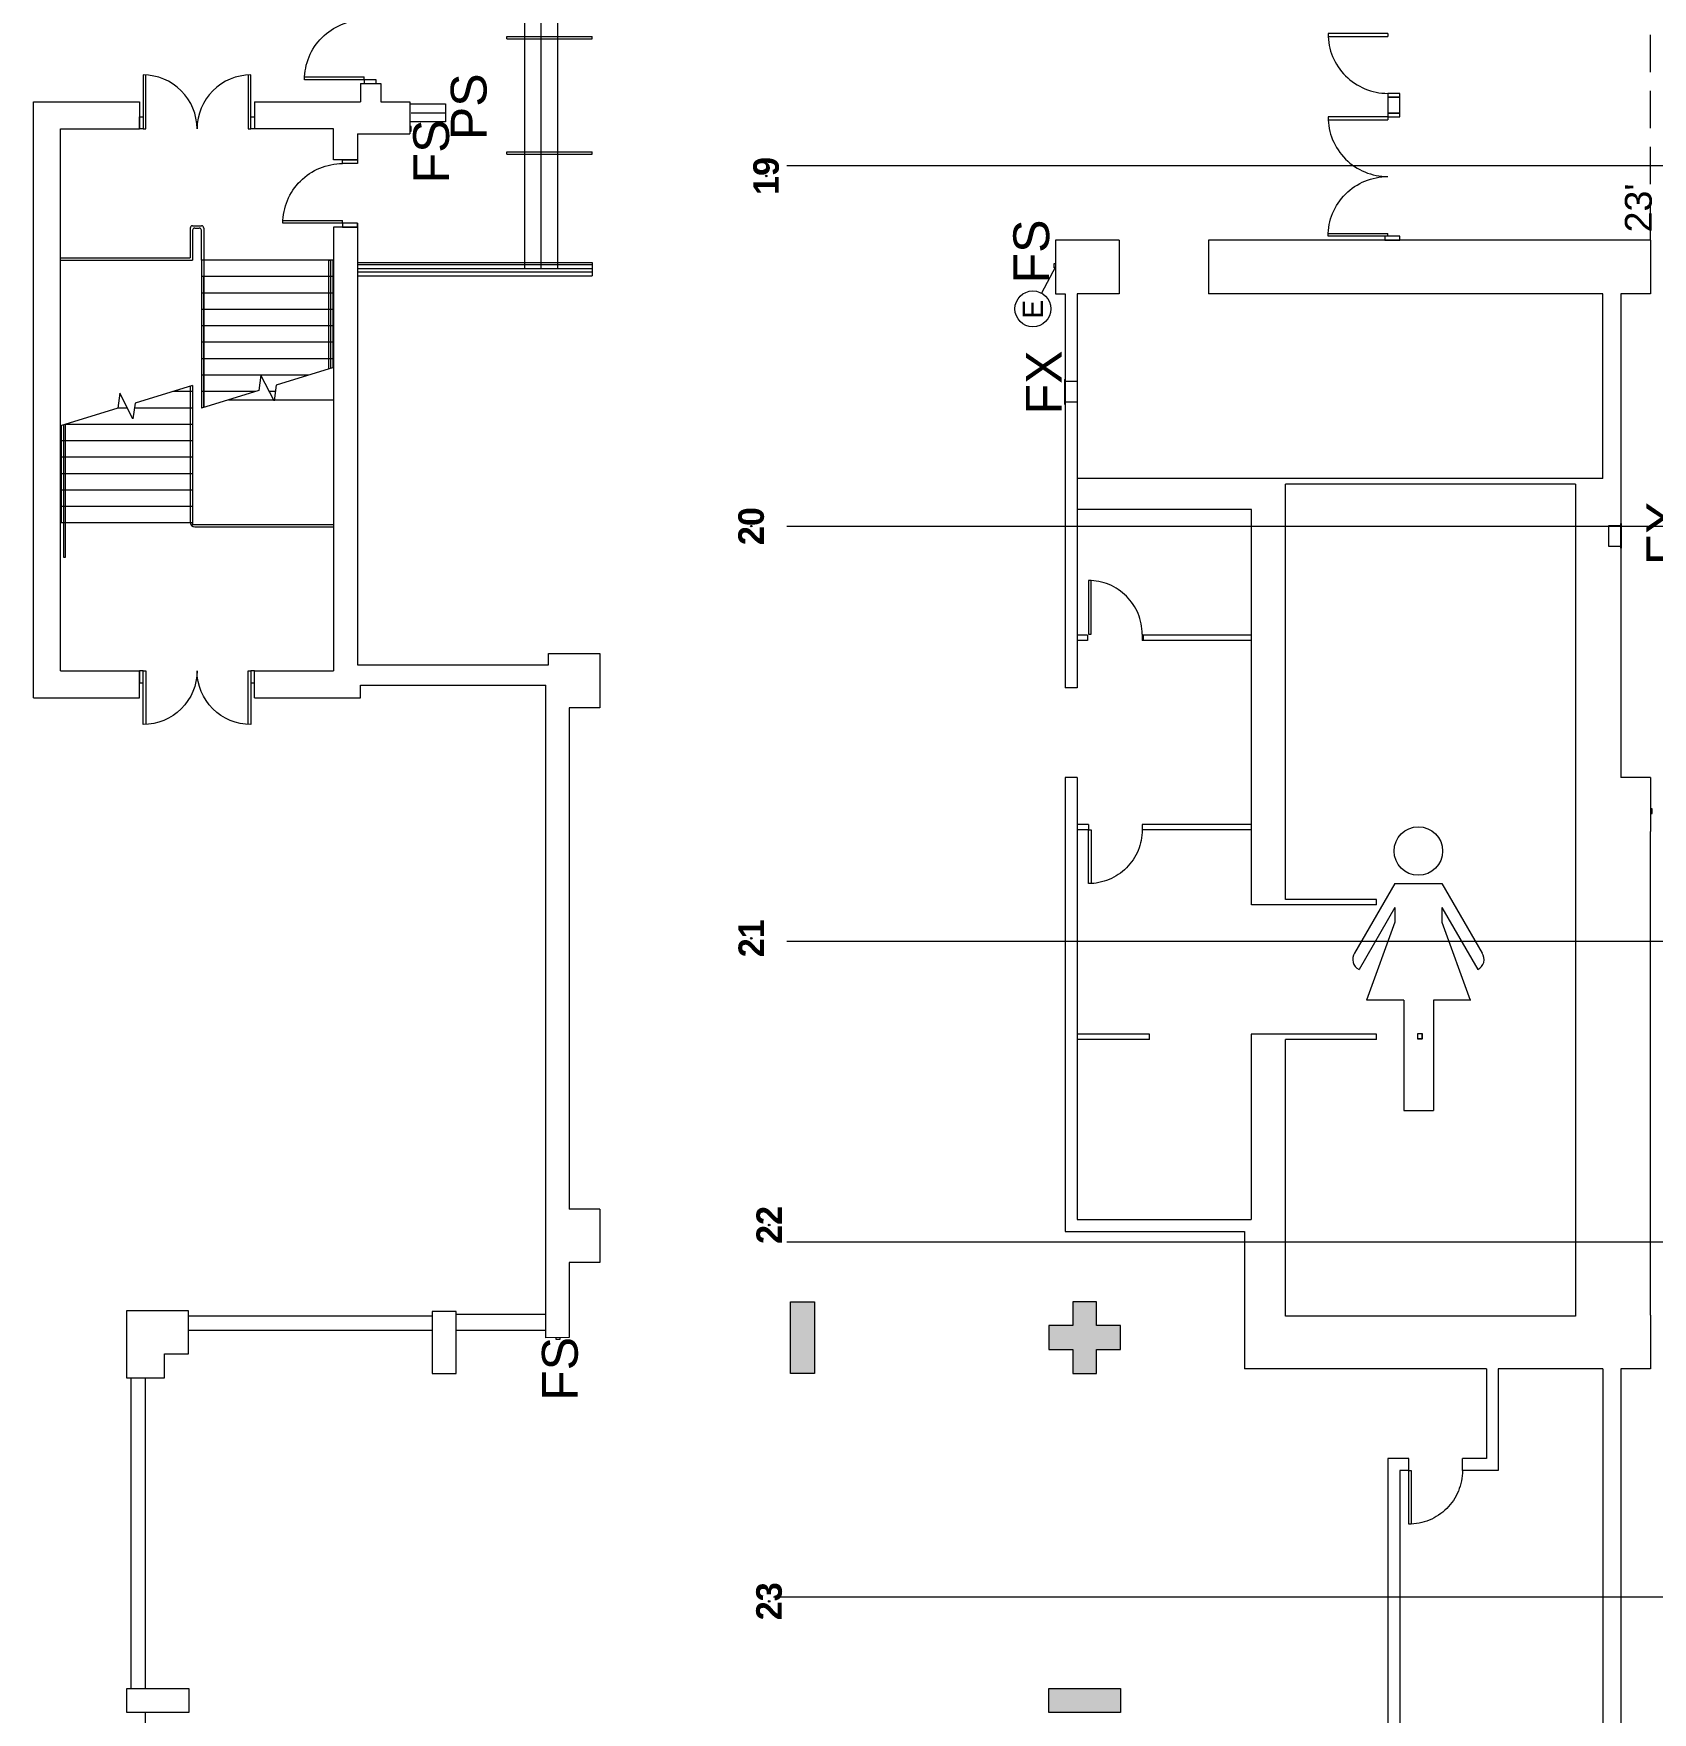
# Model space of a CAD drawing. Header units: inches. Extents: x -10671 to 1761, y -674 to 7170.
# Drawn here: x -10445 to -9361, y 1210 to 2335 of the extents above; entities that cross this region are included whole.
import ezdxf

# ---------------------------------------------------------------- set-up
doc = ezdxf.new("R2010")
doc.units = ezdxf.units.IN
doc.header["$LTSCALE"] = 19.2
doc.header["$MEASUREMENT"] = 0
doc.linetypes.add('DASHED', pattern=[1.953125, 1.302083, -0.651042])
for name, color, linetype, lineweight in [('DWG-0', 7, 'Continuous', 18), ('Venue-Ceiling-Lights Circuits', 7, 'Continuous', 5), ('Venue-Power', 7, 'Continuous', 5), ('Venue-Walls and Doors', 7, 'Continuous', 5)]:
    doc.layers.add(name, color=color, linetype=linetype, lineweight=lineweight)
for name, color, linetype, lineweight, true_color in [('Venue-Ceiling-Obstructions', 7, 'Continuous', 5, 0xdd0000), ('Venue-Columns', 7, 'Continuous', 18, 0xc0c0c0), ('Venue-Fire Apparatus and Text', 1, 'Continuous', 5, 0xff0000), ('Venue-Text-Facility', 4, 'Continuous', 5, 0x00ffff)]:
    doc.layers.add(name, color=color, linetype=linetype, lineweight=lineweight, true_color=true_color)
doc.styles.add('Arial', font='Arial')
doc.styles.add('BluePrintBold', font='BluePrintBold')

# ---------------------------------------------------------------- blocks, each defined once
blk = doc.blocks.new('AD05A')
at = {"layer": 'DWG-0'}
for p, q in [((0, 0), (0.049, 0)), ((0, 0), (0, -1)), ((0.049, -0.999), (0.049, 0))]:
    blk.add_line(p, q, dxfattribs=at)
blk.add_arc((0, 0), 1, 270, 0, dxfattribs=at)
blk = doc.blocks.new('DR2')
at = {"layer": 'DWG-0', "flags": 128}
blk.add_lwpolyline([(1, -0.951), (0, -0.951), (0, -1), (1, -1, 0.414214), (0, 0, 0.414214), (1, 1), (0, 1), (0, 0.951), (1, 0.951)], format="xyb", dxfattribs=at)
blk = doc.blocks.new('DR')
at = {"layer": 'DWG-0'}
blk.add_polyline3d([(0, -0.5, 0), (0.049, -0.499, 0), (0.098, -0.495, 0), (0.147, -0.489, 0), (0.195, -0.481, 0), (0.243, -0.47, 0), (0.29, -0.457, 0), (0.337, -0.442, 0), (0.383, -0.424, 0), (0.428, -0.404, 0), (0.471, -0.382, 0), (0.514, -0.358, 0), (0.556, -0.331, 0), (0.596, -0.303, 0), (0.634, -0.273, 0), (0.672, -0.241, 0), (0.707, -0.207, 0), (0.741, -0.172, 0), (0.773, -0.134, 0), (0.803, -0.096, 0), (0.831, -0.056, 0), (0.858, -0.014, 0), (0.882, 0.029, 0), (0.904, 0.072, 0), (0.924, 0.117, 0), (0.942, 0.163, 0), (0.957, 0.21, 0), (0.97, 0.257, 0), (0.981, 0.305, 0), (0.989, 0.353, 0), (0.995, 0.402, 0), (0.999, 0.451, 0), (1, 0.5, 0), (0, 0.5, 0), (0, 0.451, 0), (1, 0.451, 0)], dxfattribs=at)
blk = doc.blocks.new('FX')
at = {"layer": 'Venue-Fire Apparatus and Text'}
for p, q in [((0, -5.75), (0, 10.75)), ((0.5, 10.75), (0, 10.75)), ((0.5, -5.75), (0.5, 10.75)), ((0.5, -5.75), (0, -5.75))]:
    blk.add_line(p, q, dxfattribs=at)
at = {"layer": 'Venue-Fire Apparatus and Text', "flags": 128}
blk.add_lwpolyline([(0, 9.5), (0, -4.5), (-8, -4.5), (-8, 9.5)], close=True, dxfattribs=at)
blk = doc.blocks.new('WOMEN')
at = {"layer": 'Venue-Text-Facility'}
for p, q in [((-8, 76), (-21.46, 52.68)), ((-8, 76), (7.77, 76)), ((7.77, 76), (21.23, 52.68)), ((-8, 68), (-20, 47.22)), ((-8, 68), (-8, 63.1)), ((7.77, 68), (7.77, 63.1)), ((7.77, 68), (19.77, 47.22)), ((-8, 63.1), (-17.5, 37)), ((7.77, 63.1), (17.27, 37)), ((-5, 37), (-17.5, 37)), ((-5, 37), (-5, 0)), ((5, 37), (5, 0)), ((17.5, 37), (5, 37)), ((-5, 0), (5, 0))]:
    blk.add_line(p, q, dxfattribs=at)
blk.add_circle((-0.12, 86.89), 8.11, dxfattribs=at)
for centre, start, end in [((-18.37, 50.58), 145.7954, 244.2046), ((18.14, 50.58), 295.7954, 34.2046)]:
    blk.add_arc(centre, 3.74, start, end, dxfattribs=at)
blk = doc.blocks.new('WOMENSROOM')
at = {"layer": 'Venue-Text-Facility'}
blk.add_blockref('WOMEN', (-8.49, -6.98), dxfattribs=at)
blk = doc.blocks.new('Group-1345-1')
at = {"layer": 'Venue-Ceiling-Lights Circuits', "color": 7, "linetype": 'Continuous', "lineweight": 5}
blk.add_circle((-9954.6, 2239.2), 0.5, dxfattribs=at)
at = {"layer": 'Venue-Ceiling-Lights Circuits', "color": 7, "insert": (-9954.6, 2239.2), "char_height": 17.13, "attachment_point": 5, "rotation": 90, "line_spacing_factor": 0.970891, "style": 'BluePrintBold'}
blk.add_mtext('19', dxfattribs=at)
blk = doc.blocks.new('Group-1346-1')
at = {"layer": 'Venue-Ceiling-Lights Circuits', "color": 7, "linetype": 'Continuous', "lineweight": 5}
blk.add_circle((-9964.6, 2004.7), 0.5, dxfattribs=at)
at = {"layer": 'Venue-Ceiling-Lights Circuits', "color": 7, "insert": (-9964.6, 2004.7), "char_height": 17.13, "attachment_point": 5, "rotation": 90, "line_spacing_factor": 0.970891, "style": 'BluePrintBold'}
blk.add_mtext('20', dxfattribs=at)
blk = doc.blocks.new('Group-1347-1')
at = {"layer": 'Venue-Ceiling-Lights Circuits', "color": 7, "linetype": 'Continuous', "lineweight": 5}
blk.add_circle((-9964.6, 1728.7), 0.5, dxfattribs=at)
at = {"layer": 'Venue-Ceiling-Lights Circuits', "color": 7, "insert": (-9964.6, 1728.7), "char_height": 17.13, "attachment_point": 5, "rotation": 90, "line_spacing_factor": 0.970891, "style": 'BluePrintBold'}
blk.add_mtext('21', dxfattribs=at)
blk = doc.blocks.new('Group-1348-1')
at = {"layer": 'Venue-Ceiling-Lights Circuits', "color": 7, "linetype": 'Continuous', "lineweight": 5}
blk.add_circle((-9952.6, 1536.7), 0.5, dxfattribs=at)
at = {"layer": 'Venue-Ceiling-Lights Circuits', "color": 7, "insert": (-9952.6, 1536.7), "char_height": 17.13, "attachment_point": 5, "rotation": 90, "line_spacing_factor": 0.970891, "style": 'BluePrintBold'}
blk.add_mtext('22', dxfattribs=at)
blk = doc.blocks.new('Group-1349-1')
at = {"layer": 'Venue-Ceiling-Lights Circuits', "color": 7, "linetype": 'Continuous', "lineweight": 5}
blk.add_circle((-9952.6, 1284.7), 0.5, dxfattribs=at)
at = {"layer": 'Venue-Ceiling-Lights Circuits', "color": 7, "insert": (-9952.6, 1284.7), "char_height": 17.13, "attachment_point": 5, "rotation": 90, "line_spacing_factor": 0.970891, "style": 'BluePrintBold'}
blk.add_mtext('23', dxfattribs=at)

msp = doc.modelspace()

# ---------------------------------------------------------------- hatches: boundary and pattern name
at = {"layer": 'Venue-Columns', "linetype": 'Continuous', "lineweight": 0, "true_color": 0xc0c0c0}
for points in [[(-9922.3, 1437.3), (-9938.3, 1437.3), (-9938.3, 1485.3), (-9922.3, 1485.3)], [(-9765.3, 1453.3), (-9749.3, 1453.3), (-9749.3, 1437.3), (-9733.3, 1437.3), (-9733.3, 1453.3), (-9717.3, 1453.3), (-9717.3, 1469.3), (-9733.3, 1469.3), (-9733.3, 1485.3), (-9749.3, 1485.3), (-9749.3, 1469.3), (-9765.3, 1469.3)], [(-9765.3, 1210.3), (-9765.3, 1226.3), (-9717.3, 1226.3), (-9717.3, 1210.3)]]:
    msp.add_hatch(color=9, dxfattribs=at).paths.add_polyline_path(points)
at = {"layer": 'Venue-Power', "linetype": 'Continuous', "lineweight": 0}
msp.add_hatch(color=7, dxfattribs=at).paths.add_polyline_path([(-9761, 2178.1), (-9760.9, 2178.3), (-9761, 2178.1)])

# ---------------------------------------------------------------- linework, layer by layer
at = {"layer": 'Venue-Ceiling-Lights Circuits', "color": 7, "linetype": 'Continuous', "lineweight": 5}
for p, q in [((-9940.8, 2246.2), (-6227.6, 2246.2)), ((-9940.8, 2004.7), (-6216.6, 2004.7)), ((-9940.8, 1726.7), (-6216.6, 1726.7)), ((-9940.8, 1525.4), (-6227.6, 1525.4)), ((-9949.6, 1287.7), (-6236.4, 1287.7))]:
    msp.add_line(p, q, dxfattribs=at)
at = {"layer": 'Venue-Ceiling-Obstructions'}
for points, invisible_edges in [([(-9518.2, 1664.8), (-9518.4, 1664.7), (-9518.5, 1664.5), (-9518.2, 1664.8)], 15), ([(-9518.2, 1664.8), (-9518.5, 1664.5), (-9518.5, 1664.3), (-9518.2, 1664.8)], 15), ([(-9518, 1664.8), (-9518.2, 1664.8), (-9518.5, 1664.3), (-9518, 1664.8)], 15), ([(-9518, 1664.8), (-9518.5, 1664.3), (-9518.5, 1661.8), (-9518, 1664.8)], 13), ([(-9518, 1664.8), (-9518.5, 1661.8), (-9518, 1661.3), (-9518, 1664.8)], 15), ([(-9518.4, 1664.7), (-9518.4, 1664.6), (-9518.5, 1664.5), (-9518.4, 1664.7)], 12), ([(-9518.5, 1664.5), (-9518.5, 1664.4), (-9518.5, 1664.3), (-9518.5, 1664.5)], 12), ([(-9518.2, 1664.8), (-9518.3, 1664.7), (-9518.4, 1664.7), (-9518.2, 1664.8)], 12), ([(-9518, 1664.6), (-9518.2, 1664.4), (-9518.3, 1664.3), (-9518, 1664.6)], 15), ([(-9518, 1664.6), (-9518.3, 1664.3), (-9518.3, 1661.8), (-9518, 1664.6)], 13), ([(-9518, 1664.6), (-9518.3, 1661.8), (-9518, 1661.6), (-9518, 1664.6)], 15), ([(-9518.2, 1664.4), (-9518.2, 1664.4), (-9518.3, 1664.3), (-9518.2, 1664.4)], 12), ([(-9518, 1664.8), (-9518.1, 1664.8), (-9518.2, 1664.8), (-9518, 1664.8)], 12), ([(-9518, 1664.6), (-9518.1, 1664.5), (-9518.2, 1664.4), (-9518, 1664.6)], 15), ([(-9518.2, 1664.5), (-9518.2, 1664.5), (-9518.2, 1664.4), (-9518.2, 1664.5)], 12), ([(-9518.1, 1664.5), (-9518.1, 1664.5), (-9518.2, 1664.5), (-9518.1, 1664.5)], 12), ([(-9518.1, 1664.5), (-9518.2, 1664.5), (-9518.2, 1664.4), (-9518.1, 1664.5)], 15), ([(-9518, 1664.6), (-9518, 1664.6), (-9518.1, 1664.5), (-9518, 1664.6)], 12), ([(-9515, 1664.3), (-9515.5, 1664.8), (-9518, 1664.8), (-9515, 1664.3)], 13), ([(-9515, 1661.8), (-9515, 1664.3), (-9518, 1664.8), (-9515, 1661.8)], 14), ([(-9518, 1664.8), (-9518, 1661.3), (-9515, 1661.8), (-9518, 1664.8)], 15), ([(-9515.3, 1664.3), (-9515.5, 1664.6), (-9518, 1664.6), (-9515.3, 1664.3)], 13), ([(-9515.3, 1661.8), (-9515.3, 1664.3), (-9518, 1664.6), (-9515.3, 1661.8)], 14), ([(-9518, 1664.6), (-9518, 1661.6), (-9515.3, 1661.8), (-9518, 1664.6)], 15), ([(-9515.3, 1664.8), (-9515.4, 1664.8), (-9515.5, 1664.8), (-9515.3, 1664.8)], 12), ([(-9515, 1664.3), (-9515.3, 1664.8), (-9515.5, 1664.8), (-9515, 1664.3)], 15), ([(-9515.4, 1664.5), (-9515.5, 1664.6), (-9515.5, 1664.6), (-9515.4, 1664.5)], 12), ([(-9515.3, 1664.5), (-9515.4, 1664.5), (-9515.5, 1664.6), (-9515.3, 1664.5)], 15), ([(-9515.3, 1664.3), (-9515.3, 1664.5), (-9515.5, 1664.6), (-9515.3, 1664.3)], 15), ([(-9515.3, 1664.5), (-9515.4, 1664.5), (-9515.4, 1664.5), (-9515.3, 1664.5)], 12), ([(-9515.1, 1664.7), (-9515.2, 1664.7), (-9515.3, 1664.8), (-9515.1, 1664.7)], 12), ([(-9515, 1664.5), (-9515.1, 1664.7), (-9515.3, 1664.8), (-9515, 1664.5)], 15), ([(-9515, 1664.3), (-9515, 1664.5), (-9515.3, 1664.8), (-9515, 1664.3)], 15), ([(-9515.3, 1664.4), (-9515.3, 1664.5), (-9515.3, 1664.5), (-9515.3, 1664.4)], 12), ([(-9515.3, 1664.3), (-9515.3, 1664.4), (-9515.3, 1664.5), (-9515.3, 1664.3)], 15), ([(-9515.3, 1664.3), (-9515.3, 1664.4), (-9515.3, 1664.4), (-9515.3, 1664.3)], 12), ([(-9515, 1664.5), (-9515.1, 1664.6), (-9515.1, 1664.7), (-9515, 1664.5)], 12), ([(-9515, 1664.3), (-9515, 1664.4), (-9515, 1664.5), (-9515, 1664.3)], 12), ([(-9518.5, 1661.8), (-9518.5, 1661.7), (-9518.5, 1661.6), (-9518.5, 1661.8)], 12), ([(-9518.5, 1661.8), (-9518.5, 1661.6), (-9518, 1661.3), (-9518.5, 1661.8)], 15), ([(-9518.5, 1661.6), (-9518.4, 1661.5), (-9518.4, 1661.5), (-9518.5, 1661.6)], 12), ([(-9518.5, 1661.6), (-9518.4, 1661.5), (-9518.2, 1661.4), (-9518.5, 1661.6)], 15), ([(-9518.5, 1661.6), (-9518.2, 1661.4), (-9518, 1661.3), (-9518.5, 1661.6)], 15), ([(-9518.4, 1661.5), (-9518.3, 1661.4), (-9518.2, 1661.4), (-9518.4, 1661.5)], 12), ([(-9518.3, 1661.8), (-9518.2, 1661.8), (-9518.2, 1661.7), (-9518.3, 1661.8)], 12), ([(-9518.3, 1661.8), (-9518.2, 1661.7), (-9518.2, 1661.6), (-9518.3, 1661.8)], 15), ([(-9518.3, 1661.8), (-9518.2, 1661.6), (-9518, 1661.6), (-9518.3, 1661.8)], 15), ([(-9518.2, 1661.7), (-9518.2, 1661.7), (-9518.2, 1661.6), (-9518.2, 1661.7)], 12), ([(-9518.2, 1661.6), (-9518.1, 1661.6), (-9518.1, 1661.6), (-9518.2, 1661.6)], 12), ([(-9518.2, 1661.6), (-9518.1, 1661.6), (-9518, 1661.6), (-9518.2, 1661.6)], 15), ([(-9518.2, 1661.4), (-9518.1, 1661.3), (-9518, 1661.3), (-9518.2, 1661.4)], 12), ([(-9518.1, 1661.6), (-9518, 1661.6), (-9518, 1661.6), (-9518.1, 1661.6)], 12), ([(-9518, 1661.3), (-9515.5, 1661.3), (-9515, 1661.8), (-9518, 1661.3)], 14), ([(-9518, 1661.6), (-9515.5, 1661.6), (-9515.3, 1661.8), (-9518, 1661.6)], 14), ([(-9515.5, 1661.3), (-9515, 1661.6), (-9515, 1661.8), (-9515.5, 1661.3)], 15), ([(-9515.5, 1661.6), (-9515.3, 1661.7), (-9515.3, 1661.8), (-9515.5, 1661.6)], 15), ([(-9515.5, 1661.6), (-9515.4, 1661.6), (-9515.3, 1661.7), (-9515.5, 1661.6)], 15), ([(-9515.5, 1661.3), (-9515.3, 1661.4), (-9515, 1661.6), (-9515.5, 1661.3)], 15), ([(-9515.5, 1661.6), (-9515.5, 1661.6), (-9515.4, 1661.6), (-9515.5, 1661.6)], 12), ([(-9515.5, 1661.3), (-9515.4, 1661.3), (-9515.3, 1661.4), (-9515.5, 1661.3)], 12), ([(-9515.4, 1661.6), (-9515.3, 1661.6), (-9515.3, 1661.7), (-9515.4, 1661.6)], 15), ([(-9515.4, 1661.6), (-9515.4, 1661.6), (-9515.3, 1661.6), (-9515.4, 1661.6)], 12), ([(-9515.3, 1661.7), (-9515.3, 1661.8), (-9515.3, 1661.8), (-9515.3, 1661.7)], 12), ([(-9515.3, 1661.6), (-9515.3, 1661.7), (-9515.3, 1661.7), (-9515.3, 1661.6)], 12), ([(-9515.3, 1661.4), (-9515.1, 1661.5), (-9515, 1661.6), (-9515.3, 1661.4)], 15), ([(-9515.3, 1661.4), (-9515.2, 1661.4), (-9515.1, 1661.5), (-9515.3, 1661.4)], 12), ([(-9515.1, 1661.5), (-9515.1, 1661.5), (-9515, 1661.6), (-9515.1, 1661.5)], 12), ([(-9515, 1661.6), (-9515, 1661.7), (-9515, 1661.8), (-9515, 1661.6)], 12)]:
    msp.add_3dface(points, dxfattribs=dict(at, invisible_edges=invisible_edges))
at = {"layer": 'Venue-Columns'}
msp.add_line((-10162.3, 1478.8), (-10178.3, 1478.8), dxfattribs=at)
at = {"layer": 'Venue-Columns', "flags": 128}
for points in [[(-9922.3, 1437.3), (-9938.3, 1437.3), (-9938.3, 1485.3), (-9922.3, 1485.3)], [(-9765.3, 1453.3), (-9749.3, 1453.3), (-9749.3, 1437.3), (-9733.3, 1437.3), (-9733.3, 1453.3), (-9717.3, 1453.3), (-9717.3, 1469.3), (-9733.3, 1469.3), (-9733.3, 1485.3), (-9749.3, 1485.3), (-9749.3, 1469.3), (-9765.3, 1469.3)], [(-9765.3, 1210.3), (-9765.3, 1226.3), (-9717.3, 1226.3), (-9717.3, 1210.3)]]:
    msp.add_lwpolyline(points, close=True, dxfattribs=at)
at = {"layer": 'Venue-Fire Apparatus and Text'}
for p, q in [((-10193.3, 2287.5), (-10169.3, 2287.5)), ((-10169.3, 2287.5), (-10169.3, 2275.5)), ((-10169.3, 2275.5), (-10193.3, 2275.5)), ((-10192.3, 2281.4), (-10169.3, 2281.5))]:
    msp.add_line(p, q, dxfattribs=at)
at = {"layer": 'Venue-Fire Apparatus and Text', "flags": 128}
for points in [[(-10193.3, 2269.2), (-10192.3, 2269.2), (-10192.3, 2272.2), (-10193.3, 2272.2)], [(-10193.3, 2269.2), (-10192.3, 2269.2), (-10192.3, 2272.2), (-10193.3, 2272.2)], [(-9760.8, 2177.6), (-9761.8, 2177.6), (-9761.8, 2180.6), (-9760.8, 2180.6)], [(-9362.3, 1812.3), (-9361.3, 1812.3), (-9361.3, 1815.3), (-9362.3, 1815.3)], [(-10095.5, 1461.3), (-10095.5, 1460.3), (-10092.5, 1460.3), (-10092.5, 1461.3)]]:
    msp.add_lwpolyline(points, dxfattribs=at)
at = {"layer": 'Venue-Power', "flags": 128}
msp.add_lwpolyline([(-9760.9, 2178.3), (-9770.3, 2160.7)], dxfattribs=at)
at = {"layer": 'Venue-Power', "color": 7, "linetype": 'Continuous', "lineweight": 20, "flags": 128}
msp.add_lwpolyline([(-9761, 2178.1), (-9760.9, 2178.3), (-9761, 2178.1)], close=True, dxfattribs=at)
at = {"layer": 'Venue-Power'}
msp.add_circle((-9776, 2150.2), 12, dxfattribs=at)
at = {"layer": 'Venue-Walls and Doors', "linetype": 'DASHED'}
msp.add_line((-9362.3, 2196.3), (-9362.3, 2880.3), dxfattribs=at)
at = {"layer": 'Venue-Walls and Doors', "linetype": 'Continuous'}
for p, q in [((-10116.2, 2177.3), (-10116.2, 2649.7)), ((-10105.2, 2177.3), (-10105.2, 2649.7)), ((-10094.2, 2177.3), (-10094.2, 2649.7)), ((-10128.2, 2331), (-10128.2, 2332.5)), ((-10128.2, 2253.8), (-10128.2, 2255.3)), ((-10340.3, 2204.3), (-10340.3, 2184.3)), ((-10338.8, 2205.8), (-10332.8, 2205.8)), ((-10331.3, 2204.3), (-10331.3, 2084.3)), ((-10244.3, 2205), (-10244.3, 1907.8)), ((-10228.3, 2207.5), (-10228.3, 1911.8)), ((-10338.8, 2202.8), (-10338.8, 2182.8)), ((-10427.3, 2184.3), (-10340.3, 2184.3)), ((-10427.3, 2182.8), (-10338.8, 2182.8)), ((-10332.8, 2182.8), (-10332.8, 2083.8)), ((-10247.8, 2182.8), (-10247.8, 2109.8)), ((-10246.3, 2182.8), (-10246.3, 2110.2)), ((-10071.2, 2181.3), (-10071.2, 2172.2)), ((-10331.3, 2084.3), (-10331.3, 2171.4)), ((-10340.3, 2098.4), (-10340.3, 2007.3)), ((-10426.8, 2072), (-10426.8, 2006.8)), ((-10425.3, 2072.4), (-10425.3, 1983.8)), ((-10423.8, 1983.8), (-10423.8, 2072.9)), ((-10338.8, 2005.8), (-10244.2, 2005.8)), ((-10337.3, 2004.3), (-10244.3, 2004.3))]:
    msp.add_line(p, q, dxfattribs=at)
at = {"layer": 'Venue-Walls and Doors'}
for p, q in [((-10128.2, 2332.5), (-10071.2, 2332.5)), ((-10128.2, 2331), (-10071.2, 2331)), ((-10071.2, 2331), (-10071.2, 2332.5)), ((-10226.3, 2301.1), (-10212.8, 2301.1)), ((-10226.3, 2301.1), (-10226.3, 2288.8)), ((-10223.8, 2301.1), (-10215.8, 2301.1)), ((-10212.8, 2301.1), (-10212.8, 2288.8)), ((-10445.3, 2288.8), (-10374.3, 2288.8)), ((-10445.3, 1889.8), (-10445.3, 2288.8)), ((-10374.3, 2288.8), (-10374.3, 2270.8)), ((-10297.3, 2288.8), (-10226.3, 2288.8)), ((-10297.3, 2288.8), (-10297.3, 2270.8)), ((-10212.8, 2288.8), (-10193.3, 2288.8)), ((-10193.3, 2288.8), (-10193.3, 2267.3)), ((-10427.3, 1907.8), (-10427.3, 2270.8)), ((-10427.3, 2270.8), (-10374.3, 2270.8)), ((-10244.3, 2270.8), (-10297.8, 2270.8)), ((-10244.3, 2250), (-10244.3, 2270.8)), ((-10228.3, 2267.3), (-10193.3, 2267.3)), ((-10228.3, 2267.3), (-10228.3, 2250)), ((-10228.3, 2250), (-10244.3, 2250)), ((-10128.2, 2255.3), (-10071.2, 2255.3)), ((-10128.2, 2253.8), (-10071.2, 2253.8)), ((-10071.2, 2253.8), (-10071.2, 2255.3)), ((-10337.3, 2204.3), (-10334.3, 2204.3)), ((-10228.3, 2205), (-10244.3, 2205)), ((-10332.8, 2182.8), (-10332.8, 2202.8)), ((-9718.3, 2196.3), (-9760.8, 2196.3)), ((-9760.8, 2196.3), (-9760.8, 2160.3)), ((-9718.3, 2196.3), (-9718.3, 2160.3)), ((-9658.3, 2196.3), (-9658.3, 2160.3)), ((-9534.3, 2196.3), (-9658.3, 2196.3)), ((-9394.3, 2196.3), (-9534.3, 2196.3)), ((-9362.3, 2196.3), (-9394.3, 2196.3)), ((-9362.3, 2196.3), (-9362.3, 2160.3)), ((-10244.8, 2182.8), (-10332.8, 2182.8)), ((-10247.8, 2182.8), (-10246.3, 2182.8)), ((-10247.8, 2182.8), (-10246.3, 2182.8)), ((-10244.8, 2182.8), (-10244.8, 2110.7)), ((-10228.3, 2181.3), (-10071.2, 2181.3)), ((-10244.8, 2171.8), (-10332.8, 2171.8)), ((-10228.3, 2179.8), (-10071.2, 2179.8)), ((-10228.3, 2177.3), (-10071.2, 2177.3)), ((-10228.3, 2175), (-10071.2, 2175)), ((-10228.3, 2172.2), (-10071.2, 2172.2)), ((-10193.3, 2177.3), (-10094.2, 2177.3)), ((-10244.8, 2160.8), (-10332.8, 2160.8)), ((-9760.8, 2160.3), (-9754.3, 2160.3)), ((-9754.3, 2160.3), (-9754.3, 1896.3)), ((-9718.3, 2160.3), (-9746.3, 2160.3)), ((-9746.3, 2160.3), (-9746.3, 1896.3)), ((-9394.3, 2160.3), (-9658.3, 2160.3)), ((-9394.3, 2036.5), (-9394.3, 2160.3)), ((-9362.3, 2160.3), (-9382.3, 2160.3)), ((-9382.3, 2160.3), (-9382.3, 1836.3)), ((-10244.8, 2149.8), (-10332.8, 2149.8)), ((-10244.8, 2138.8), (-10332.8, 2138.8)), ((-10244.8, 2127.8), (-10332.8, 2127.8)), ((-10244.8, 2116.8), (-10332.8, 2116.8)), ((-10260.8, 2105.8), (-10332.8, 2105.8)), ((-10338.8, 2094.8), (-10352, 2094.8)), ((-10338.8, 2098.9), (-10338.8, 2005.3)), ((-10296.8, 2094.8), (-10332.8, 2094.8)), ((-10283.4, 2094.8), (-10287.4, 2094.8)), ((-10382.4, 2083.8), (-10388.8, 2083.8)), ((-10338.8, 2083.8), (-10377.8, 2083.8)), ((-10314.8, 2089.3), (-10244.3, 2089.3)), ((-10338.8, 2072.8), (-10424, 2072.8)), ((-10338.8, 2061.8), (-10426.8, 2061.8)), ((-10338.8, 2050.8), (-10426.8, 2050.8)), ((-10338.8, 2039.8), (-10426.8, 2039.8)), ((-9394.3, 2036.5), (-9746.3, 2036.5)), ((-10338.8, 2028.8), (-10426.8, 2028.8)), ((-9412.6, 2032.9), (-9606.9, 2032.9)), ((-9606.9, 1754.7), (-9606.9, 2032.9)), ((-9412.6, 2032.9), (-9412.6, 1475.7)), ((-10338.8, 2017.8), (-10426.8, 2017.8)), ((-9629.6, 2015.9), (-9746.3, 2015.9)), ((-9629.6, 1751), (-9629.6, 2015.9)), ((-10338.8, 2006.8), (-10426.8, 2006.8)), ((-10427.3, 1983.8), (-10427.3, 1983.8)), ((-10425.3, 1983.8), (-10423.8, 1983.8)), ((-9739.4, 1931.7), (-9746.3, 1931.7)), ((-9739.4, 1928), (-9746.3, 1928)), ((-9739.4, 1931.7), (-9739.4, 1928)), ((-9738.8, 1932.3), (-9738.8, 1932.3)), ((-9702.8, 1932.3), (-9702.8, 1928)), ((-9702.8, 1932.3), (-9702.8, 1928)), ((-9702.8, 1932.3), (-9702.8, 1932.3)), ((-9629.6, 1928), (-9702.8, 1928)), ((-9629.6, 1931.7), (-9702.1, 1931.7)), ((-9702.1, 1931.7), (-9702.1, 1928)), ((-10228.3, 1911.8), (-10100.3, 1911.8)), ((-10100.3, 1919.3), (-10066, 1919.3)), ((-10100.3, 1911.8), (-10100.3, 1919.3)), ((-10066, 1919.3), (-10066, 1883)), ((-10427.3, 1907.8), (-10374.3, 1907.8)), ((-10374.3, 1889.8), (-10374.3, 1907.8)), ((-10297.3, 1907.8), (-10244.3, 1907.8)), ((-10297.3, 1889.8), (-10297.3, 1907.8)), ((-10445.3, 1889.8), (-10374.3, 1889.8)), ((-10371.8, 1889.8), (-10371.8, 1889.8)), ((-10371.8, 1889.8), (-10371.8, 1889.8)), ((-10297.3, 1889.8), (-10226.3, 1889.8)), ((-10226.3, 1889.8), (-10226.3, 1898.3)), ((-10226.3, 1898.3), (-10102.2, 1898.3)), ((-10102.2, 1461.2), (-10102.2, 1898.3)), ((-9746.3, 1896.3), (-9754.3, 1896.3)), ((-10066, 1883), (-10086.5, 1883)), ((-10086.5, 1883), (-10086.5, 1547.3)), ((-9746.3, 1836.3), (-9754.3, 1836.3)), ((-9754.3, 1836.3), (-9754.3, 1532.3)), ((-9746.3, 1836.3), (-9746.3, 1540.3)), ((-9362.3, 1836.3), (-9382.3, 1836.3)), ((-9362.3, 1836.3), (-9362.3, 1800.3)), ((-9738.8, 1804.9), (-9746.3, 1804.9)), ((-9738.8, 1801.3), (-9746.3, 1801.3)), ((-9738.8, 1804.9), (-9738.8, 1801.3)), ((-9738.8, 1804.9), (-9738.8, 1801.3)), ((-9738.8, 1801.3), (-9738.8, 1801.3)), ((-9702.8, 1804.9), (-9702.8, 1801.3)), ((-9629.6, 1804.9), (-9702.8, 1804.9)), ((-9702.8, 1801.3), (-9702.8, 1801.3)), ((-9629.6, 1801.3), (-9702.8, 1801.3)), ((-9362.3, 1476.3), (-9362.3, 1800.3)), ((-9545.9, 1754.7), (-9606.9, 1754.7)), ((-9545.9, 1751), (-9545.9, 1754.7)), ((-9545.9, 1751), (-9629.6, 1751)), ((-9697.9, 1664.5), (-9746.3, 1664.5)), ((-9697.9, 1660.9), (-9697.9, 1664.5)), ((-9629.9, 1664.5), (-9629.9, 1540.3)), ((-9545.9, 1664.5), (-9629.9, 1664.5)), ((-9629.9, 1664.5), (-9629.9, 1540.3)), ((-9545.9, 1660.9), (-9545.9, 1664.5)), ((-9697.9, 1660.9), (-9746.3, 1660.9)), ((-9606.9, 1475.7), (-9606.9, 1660.9)), ((-9545.9, 1660.9), (-9606.9, 1660.9)), ((-10066, 1547.3), (-10086.5, 1547.3)), ((-10066, 1547.3), (-10066, 1511.5)), ((-9746.3, 1540.3), (-9629.9, 1540.3)), ((-9629.9, 1540.3), (-9629.9, 1540.3)), ((-9754.3, 1532.3), (-9634.3, 1532.3)), ((-9634.3, 1532.3), (-9634.3, 1440.3)), ((-10066, 1511.5), (-10086.5, 1511.5)), ((-10086.5, 1511.5), (-10086.5, 1461.3)), ((-10341.5, 1475.8), (-10178.3, 1475.8)), ((-10102.2, 1476.8), (-10162.3, 1476.8)), ((-9412.6, 1475.7), (-9606.9, 1475.7)), ((-9362.3, 1476.3), (-9362.3, 1476.3)), ((-9362.3, 1476.3), (-9362.3, 1440.3)), ((-10341.5, 1466.3), (-10178.3, 1466.3)), ((-10162.3, 1466.3), (-10102.2, 1466.3)), ((-10086.5, 1461.3), (-10102.2, 1461.2)), ((-9472.3, 1440.3), (-9634.3, 1440.3)), ((-9472.3, 1440.3), (-9472.3, 1380.3)), ((-9464.3, 1440.3), (-9464.3, 1372.3)), ((-9394.3, 1440.3), (-9464.3, 1440.3)), ((-9394.3, 1440.3), (-9394.3, 1102.3)), ((-9362.3, 1440.3), (-9382.3, 1440.3)), ((-9382.3, 1440.3), (-9382.3, 1116.3)), ((-10379.8, 1226.3), (-10379.8, 1434.3)), ((-10370.3, 1226.3), (-10370.3, 1434.3)), ((-9538.3, 1380.3), (-9538.3, 816.3)), ((-9524.3, 1380.3), (-9538.3, 1380.3)), ((-9530.3, 1372.3), (-9530.3, 824.3)), ((-9524.3, 1372.3), (-9530.3, 1372.3)), ((-9524.3, 1372.3), (-9524.3, 1380.3)), ((-9524.3, 1372.3), (-9524.3, 1380.3)), ((-9524.3, 1380.3), (-9524.3, 1380.3)), ((-9524.3, 1372.3), (-9524.3, 1372.3)), ((-9472.3, 1380.3), (-9488.3, 1380.3)), ((-9488.3, 1372.3), (-9488.3, 1380.3)), ((-9488.3, 1372.3), (-9488.3, 1380.3)), ((-9488.3, 1380.3), (-9488.3, 1380.3)), ((-9464.3, 1372.3), (-9488.3, 1372.3)), ((-9488.3, 1372.3), (-9488.3, 1372.3)), ((-10370.3, 986.3), (-10370.3, 1210.3))]:
    msp.add_line(p, q, dxfattribs=at)
at = {"layer": 'Venue-Walls and Doors', "flags": 128}
for points in [[(-10223.8, 2301.1), (-10215.8, 2301.1), (-10215.8, 2303.6), (-10223.8, 2303.6)], [(-9538.3, 2294.5), (-9538.3, 2292), (-9530.3, 2292), (-9530.3, 2294.5)], [(-9538.3, 2281.3), (-9530.3, 2281.3), (-9530.3, 2292), (-9538.3, 2292)], [(-10374.3, 2270.8), (-10374.3, 2278.8), (-10371.8, 2278.8), (-10371.8, 2270.8)], [(-10299.8, 2270.8), (-10299.8, 2278.8), (-10297.3, 2278.8), (-10297.3, 2270.8)], [(-9538.3, 2281.3), (-9538.3, 2278.8), (-9530.3, 2278.8), (-9530.3, 2281.3)], [(-10238.3, 2250), (-10228.3, 2250), (-10228.3, 2247.5), (-10238.3, 2247.5)], [(-10238.3, 2205), (-10228.3, 2205), (-10228.3, 2207.5), (-10238.3, 2207.5)], [(-9540.3, 2198.8), (-9540.3, 2196.3), (-9530.3, 2196.3), (-9530.3, 2198.8)], [(-10374.3, 1907.8), (-10374.3, 1899.8), (-10371.8, 1899.8), (-10371.8, 1907.8)], [(-10299.8, 1907.8), (-10299.8, 1899.8), (-10297.3, 1899.8), (-10297.3, 1907.8)], [(-10341.3, 1210.3), (-10382.8, 1210.3), (-10382.8, 1226.3), (-10341.3, 1226.3)]]:
    msp.add_lwpolyline(points, close=True, dxfattribs=at)
for points in [[(-10244.3, 2110.9), (-10282.8, 2099.1), (-10284.2, 2088.6), (-10293, 2105.7), (-10294.3, 2095.6), (-10332.8, 2083.8)], [(-10338.8, 2098.9), (-10377.3, 2087.1), (-10378.7, 2076.6), (-10387.5, 2093.7), (-10388.8, 2083.6), (-10427.3, 2071.8)], [(-10383, 1434.3), (-10357.5, 1434.3), (-10357.5, 1450.3), (-10341.5, 1450.3), (-10341.5, 1479.2), (-10383, 1479.2), (-10383, 1434.3)], [(-10178.3, 1478.8), (-10178.3, 1437.3), (-10162.3, 1437.3), (-10162.3, 1478.8)]]:
    msp.add_lwpolyline(points, dxfattribs=at)
at = {"layer": 'Venue-Walls and Doors', "linetype": 'Continuous'}
for centre, start, end in [((-10338.8, 2204.3), 90, 180), ((-10337.3, 2202.8), 90, 180), ((-10332.8, 2204.3), 0, 90)]:
    msp.add_arc(centre, 1.5, start, end, dxfattribs=at)
at = {"layer": 'Venue-Walls and Doors'}
for centre, radius, start, end in [((-10334.3, 2202.8), 1.5, 0.2894, 90), ((-10337.3, 2007.3), 3, 180, 270)]:
    msp.add_arc(centre, radius, start, end, dxfattribs=at)

# ---------------------------------------------------------------- block references
at = {"layer": 'Venue-Ceiling-Lights Circuits', "color": 7}
for name in ['Group-1345-1', 'Group-1346-1', 'Group-1347-1', 'Group-1348-1', 'Group-1349-1']:
    msp.add_blockref(name, (0, 0), dxfattribs=at)
at = {"layer": 'Venue-Fire Apparatus and Text', "rotation": 180}
msp.add_blockref('FX', (-9754.3, 2097.2), dxfattribs=at)
at = {"layer": 'Venue-Fire Apparatus and Text'}
msp.add_blockref('FX', (-9382.3, 1995.6), dxfattribs=at)
at = {"layer": 'Venue-Text-Facility', "xscale": 2, "yscale": 2, "zscale": 2}
msp.add_blockref('WOMENSROOM', (-9500.6, 1627.3), dxfattribs=at)
at = {"layer": 'Venue-Walls and Doors'}
for name, p, xscale, yscale, rotation in [('AD05A', (-10223.8, 2303.6), -40, 40, 270), ('AD05A', (-10238.3, 2207.5), -40, 40, 270), ('AD05A', (-9538.3, 2198.8), -40, 40, 270), ('DR2', (-10335.8, 1907.8), -36, 36, 90)]:
    msp.add_blockref(name, p, dxfattribs=dict(at, xscale=xscale, yscale=yscale, rotation=rotation))
for name, p, xscale, yscale, zscale, rotation in [('AD05A', (-9538.3, 2334.5), 40, 40, 40, 270), ('DR2', (-10335.8, 2270.8), 36, 36, 36, 90), ('AD05A', (-9538.3, 2278.8), 40, 40, 40, 270), ('DR', (-9720.8, 1932.3), 36, 36, 36, 90), ('DR', (-9720.8, 1801.3), -36, 36, 36, 90), ('DR', (-9506.3, 1372.3), -36, 36, 36, 90)]:
    msp.add_blockref(name, p, dxfattribs=dict(at, xscale=xscale, yscale=yscale, zscale=zscale, rotation=rotation))

# ---------------------------------------------------------------- texts
at = {"layer": 'Venue-Fire Apparatus and Text', "char_height": 24, "rotation": 90, "line_spacing_factor": 0.970891, "style": 'Arial'}
for s, insert, attachment_point in [('PS', (-10153.7, 2285.5), 5), ('FS', (-10191, 2234.2), 1), ('FS', (-9789.1, 2167.2), 1), ('FX', (-9768.7, 2100.9), 5), ('FX', (-9353.1, 2000), 5), ('FS', (-10104.8, 1418.9), 1)]:
    msp.add_mtext(s, dxfattribs=dict(at, insert=insert, attachment_point=attachment_point))
at = {"layer": 'Venue-Power', "insert": (-9776, 2149.9), "char_height": 13.5, "attachment_point": 5, "rotation": 90, "line_spacing_factor": 0.970891, "style": 'Arial'}
msp.add_mtext('E', dxfattribs=at)
at = {"layer": 'Venue-Walls and Doors', "insert": (-9379.5, 2201.4), "char_height": 18, "attachment_point": 1, "rotation": 90, "line_spacing_factor": 0.970891, "style": 'Arial'}
msp.add_mtext("23'", dxfattribs=at)

doc.saveas('drawing.dxf')
